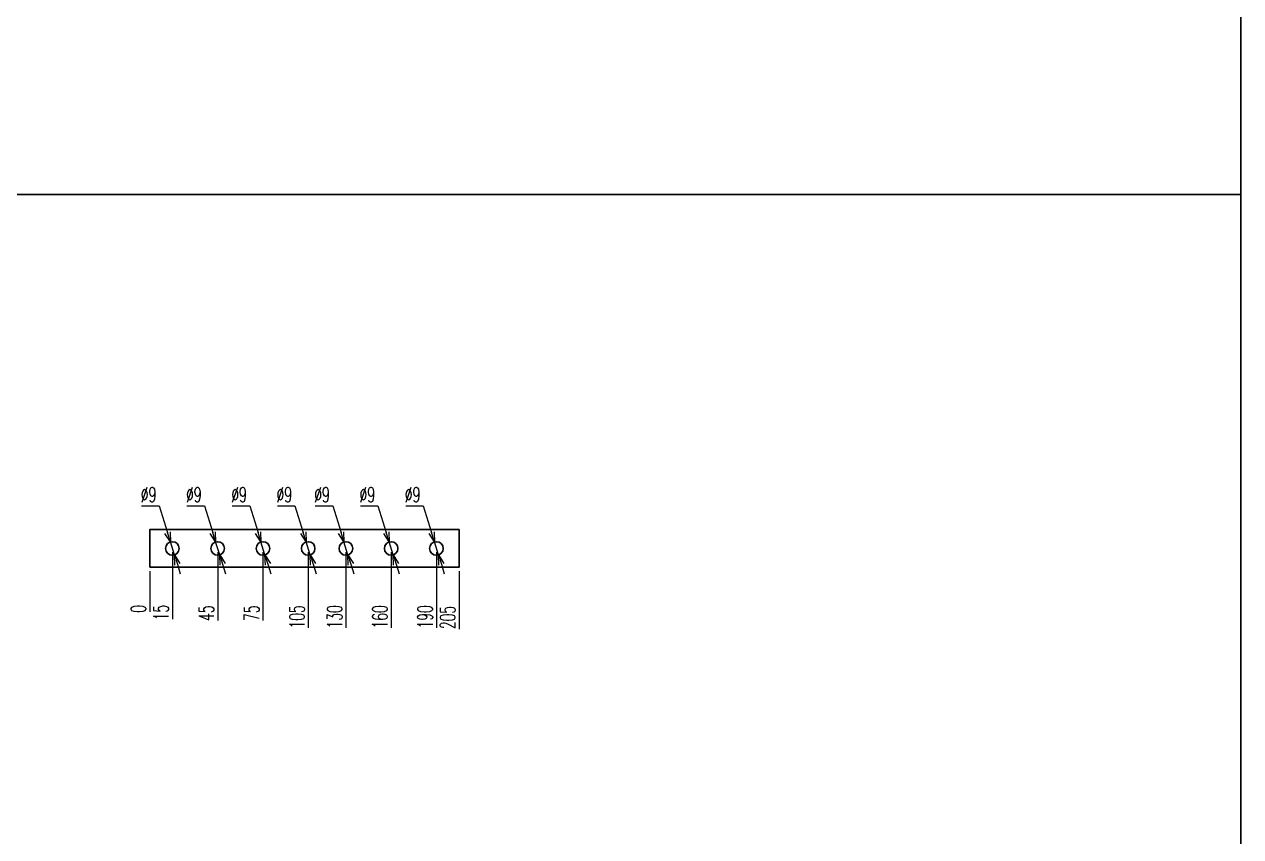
# Model space of a CAD drawing. Header units: millimetres. Extents: x 44190 to 77260, y -67199 to -50358.
# Drawn here: x 57992 to 58798, y -54104 to -53566 of the extents above; entities that cross this region are included whole.
import ezdxf

# ---------------------------------------------------------------- set-up
doc = ezdxf.new("R2010")
doc.units = ezdxf.units.MM
doc.header["$LTSCALE"] = 3
doc.styles.add('Ann_w01', font='romans.shx', dxfattribs={"width": 0.6, "bigfont": 'chineset.shx'})
doc.dimstyles.new('Dim 01_SC05', dxfattribs={"dimscale": 5, "dimtxt": 2, "dimasz": 1.3, "dimexe": 0.5, "dimexo": 0.5, "dimgap": 0.5, "dimtad": 1, "dimtoh": 1, "dimdec": 1, "dimzin": 12, "dimdsep": 46, "dimtxsty": 'Ann_w01', "dimblk": 'OPEN30', "dimcen": 1.5, "dimclrd": 6, "dimclre": 6, "dimclrt": 3, "dimadec": 1, "dimazin": 3, "dimtm": 1e-09, "dimtfac": 1, "dimtdec": 1, "dimtmove": 0, "dimatfit": 3, "dimldrblk": 'OPEN30', "dimfxl": 1, "dimtolj": 1, "dimlwd": 20, "dimlwe": 20, "dimarcsym": 0})

# ---------------------------------------------------------------- blocks, each defined once
blk = doc.blocks.new('*D725')
at = {"color": 6, "lineweight": 20, "transparency": 16777216}
blk.add_line((58075.08, -53928.38), (58075.08, -53955.45), dxfattribs=at)
at = {"layer": 'Defpoints', "color": 0, "transparency": 16777216}
for p in [(58075.08, -53913.38), (58075.08, -53925.88), (58075.08, -53948.95)]:
    blk.add_point(p, dxfattribs=at)
at = {"color": 3, "transparency": 16777216, "insert": (58067.58, -53953.45), "char_height": 10, "attachment_point": 5, "rotation": 90, "style": 'Ann_w01'}
blk.add_mtext('\\A1;0', dxfattribs=at)
blk = doc.blocks.new('_Open30')
at = {"color": 0, "linetype": 'ByBlock', "lineweight": -2}
for p, q in [((-1, 0.27), (0, 0)), ((0, 0), (-1, -0.27)), ((0, 0), (-1, 0))]:
    blk.add_line(p, q, dxfattribs=at)
blk = doc.blocks.new('*D726')
at = {"color": 6, "lineweight": 20, "transparency": 16777216}
blk.add_line((58090.08, -53915.88), (58090.08, -53960.31), dxfattribs=at)
at = {"layer": 'Defpoints', "color": 0, "transparency": 16777216}
for p in [(58075.08, -53913.38), (58090.08, -53913.38), (58090.08, -53948.95)]:
    blk.add_point(p, dxfattribs=at)
at = {"color": 3, "transparency": 16777216, "insert": (58082.58, -53955.88), "char_height": 10, "attachment_point": 5, "rotation": 90, "style": 'Ann_w01'}
blk.add_mtext('\\A1;15', dxfattribs=at)
blk = doc.blocks.new('*D727')
at = {"color": 6, "lineweight": 20, "transparency": 16777216}
blk.add_line((58120.08, -53915.88), (58120.08, -53961.17), dxfattribs=at)
at = {"layer": 'Defpoints', "color": 0, "transparency": 16777216}
for p in [(58075.08, -53913.38), (58120.08, -53913.38), (58120.08, -53948.95)]:
    blk.add_point(p, dxfattribs=at)
at = {"color": 3, "transparency": 16777216, "insert": (58112.58, -53956.31), "char_height": 10, "attachment_point": 5, "rotation": 90, "style": 'Ann_w01'}
blk.add_mtext('\\A1;45', dxfattribs=at)
blk = doc.blocks.new('*D728')
at = {"color": 6, "lineweight": 20, "transparency": 16777216}
blk.add_line((58150.08, -53915.88), (58150.08, -53961.17), dxfattribs=at)
at = {"layer": 'Defpoints', "color": 0, "transparency": 16777216}
for p in [(58075.08, -53913.38), (58150.08, -53913.38), (58150.08, -53948.95)]:
    blk.add_point(p, dxfattribs=at)
at = {"color": 3, "transparency": 16777216, "insert": (58142.58, -53956.31), "char_height": 10, "attachment_point": 5, "rotation": 90, "style": 'Ann_w01'}
blk.add_mtext('\\A1;75', dxfattribs=at)
blk = doc.blocks.new('*D729')
at = {"color": 6, "lineweight": 20, "transparency": 16777216}
blk.add_line((58180.08, -53915.88), (58180.08, -53966.02), dxfattribs=at)
at = {"layer": 'Defpoints', "color": 0, "transparency": 16777216}
for p in [(58075.08, -53913.38), (58180.08, -53913.38), (58180.08, -53948.95)]:
    blk.add_point(p, dxfattribs=at)
at = {"color": 3, "transparency": 16777216, "insert": (58172.58, -53958.74), "char_height": 10, "attachment_point": 5, "rotation": 90, "style": 'Ann_w01'}
blk.add_mtext('\\A1;105', dxfattribs=at)
blk = doc.blocks.new('*D730')
at = {"color": 6, "lineweight": 20, "transparency": 16777216}
blk.add_line((58205.08, -53915.88), (58205.08, -53966.02), dxfattribs=at)
at = {"layer": 'Defpoints', "color": 0, "transparency": 16777216}
for p in [(58075.08, -53913.38), (58205.08, -53913.38), (58205.08, -53948.95)]:
    blk.add_point(p, dxfattribs=at)
at = {"color": 3, "transparency": 16777216, "insert": (58197.58, -53958.74), "char_height": 10, "attachment_point": 5, "rotation": 90, "style": 'Ann_w01'}
blk.add_mtext('\\A1;130', dxfattribs=at)
blk = doc.blocks.new('*D731')
at = {"color": 6, "lineweight": 20, "transparency": 16777216}
blk.add_line((58235.08, -53915.88), (58235.08, -53966.02), dxfattribs=at)
at = {"layer": 'Defpoints', "color": 0, "transparency": 16777216}
for p in [(58075.08, -53913.38), (58235.08, -53913.38), (58235.08, -53948.95)]:
    blk.add_point(p, dxfattribs=at)
at = {"color": 3, "transparency": 16777216, "insert": (58227.58, -53958.74), "char_height": 10, "attachment_point": 5, "rotation": 90, "style": 'Ann_w01'}
blk.add_mtext('\\A1;160', dxfattribs=at)
blk = doc.blocks.new('*D732')
at = {"color": 6, "lineweight": 20, "transparency": 16777216}
blk.add_line((58265.08, -53915.88), (58265.08, -53966.02), dxfattribs=at)
at = {"layer": 'Defpoints', "color": 0, "transparency": 16777216}
for p in [(58075.08, -53913.38), (58265.08, -53913.38), (58265.08, -53948.95)]:
    blk.add_point(p, dxfattribs=at)
at = {"color": 3, "transparency": 16777216, "insert": (58257.58, -53958.74), "char_height": 10, "attachment_point": 5, "rotation": 90, "style": 'Ann_w01'}
blk.add_mtext('\\A1;190', dxfattribs=at)
blk = doc.blocks.new('*D733')
at = {"color": 6, "lineweight": 20, "transparency": 16777216}
blk.add_line((58280.08, -53928.38), (58280.08, -53966.88), dxfattribs=at)
at = {"layer": 'Defpoints', "color": 0, "transparency": 16777216}
for p in [(58075.08, -53913.38), (58280.08, -53925.88), (58280.08, -53948.95)]:
    blk.add_point(p, dxfattribs=at)
at = {"color": 3, "transparency": 16777216, "insert": (58272.58, -53959.17), "char_height": 10, "attachment_point": 5, "rotation": 90, "style": 'Ann_w01'}
blk.add_mtext('\\A1;205', dxfattribs=at)
blk = doc.blocks.new('*D734')
at = {"color": 6, "lineweight": 20, "transparency": 16777216}
for p, q in [((58244.69, -53885.21), (58256.33, -53885.21)), ((58256.33, -53885.21), (58261.82, -53902.88)), ((58266.42, -53917.68), (58263.75, -53909.09)), ((58268.35, -53923.89), (58270.28, -53930.1))]:
    blk.add_line(p, q, dxfattribs=at)
at = {"layer": 'Defpoints', "color": 0, "transparency": 16777216}
for p in [(58263.75, -53909.09), (58266.42, -53917.68)]:
    blk.add_point(p, dxfattribs=at)
at = {"color": 6, "lineweight": 20, "transparency": 16777216, "xscale": 6.5, "yscale": 6.5, "zscale": 6.5}
for p, rotation in [((58263.75, -53909.09), 287.2533886082479), ((58266.42, -53917.68), 107.253388608248)]:
    blk.add_blockref('_Open30', p, dxfattribs=dict(at, rotation=rotation))
at = {"color": 3, "transparency": 16777216, "insert": (58249.26, -53877.71), "char_height": 10, "attachment_point": 5, "style": 'Ann_w01'}
blk.add_mtext('\\A1;∅9', dxfattribs=at)
blk = doc.blocks.new('*D735')
at = {"color": 6, "lineweight": 20, "transparency": 16777216}
for p, q in [((58214.69, -53885.21), (58226.33, -53885.21)), ((58226.33, -53885.21), (58231.82, -53902.88)), ((58236.42, -53917.68), (58233.75, -53909.09)), ((58238.35, -53923.89), (58240.28, -53930.1))]:
    blk.add_line(p, q, dxfattribs=at)
at = {"layer": 'Defpoints', "color": 0, "transparency": 16777216}
for p in [(58233.75, -53909.09), (58236.42, -53917.68)]:
    blk.add_point(p, dxfattribs=at)
at = {"color": 6, "lineweight": 20, "transparency": 16777216, "xscale": 6.5, "yscale": 6.5, "zscale": 6.5}
for p, rotation in [((58233.75, -53909.09), 287.253388608126), ((58236.42, -53917.68), 107.253388608126)]:
    blk.add_blockref('_Open30', p, dxfattribs=dict(at, rotation=rotation))
at = {"color": 3, "transparency": 16777216, "insert": (58219.26, -53877.71), "char_height": 10, "attachment_point": 5, "style": 'Ann_w01'}
blk.add_mtext('\\A1;∅9', dxfattribs=at)
blk = doc.blocks.new('*D736')
at = {"color": 6, "lineweight": 20, "transparency": 16777216}
for p, q in [((58184.69, -53885.21), (58196.33, -53885.21)), ((58196.33, -53885.21), (58201.82, -53902.88)), ((58206.42, -53917.68), (58203.75, -53909.09)), ((58208.35, -53923.89), (58210.28, -53930.1))]:
    blk.add_line(p, q, dxfattribs=at)
at = {"layer": 'Defpoints', "color": 0, "transparency": 16777216}
for p in [(58203.75, -53909.09), (58206.42, -53917.68)]:
    blk.add_point(p, dxfattribs=at)
at = {"color": 6, "lineweight": 20, "transparency": 16777216, "xscale": 6.5, "yscale": 6.5, "zscale": 6.5}
for p, rotation in [((58203.75, -53909.09), 287.2533886084249), ((58206.42, -53917.68), 107.2533886084249)]:
    blk.add_blockref('_Open30', p, dxfattribs=dict(at, rotation=rotation))
at = {"color": 3, "transparency": 16777216, "insert": (58189.26, -53877.71), "char_height": 10, "attachment_point": 5, "style": 'Ann_w01'}
blk.add_mtext('\\A1;∅9', dxfattribs=at)
blk = doc.blocks.new('*D737')
at = {"color": 6, "lineweight": 20, "transparency": 16777216}
for p, q in [((58159.69, -53885.21), (58171.33, -53885.21)), ((58171.33, -53885.21), (58176.82, -53902.88)), ((58181.42, -53917.68), (58178.75, -53909.09)), ((58183.35, -53923.89), (58185.28, -53930.1))]:
    blk.add_line(p, q, dxfattribs=at)
at = {"layer": 'Defpoints', "color": 0, "transparency": 16777216}
for p in [(58178.75, -53909.09), (58181.42, -53917.68)]:
    blk.add_point(p, dxfattribs=at)
at = {"color": 6, "lineweight": 20, "transparency": 16777216, "xscale": 6.5, "yscale": 6.5, "zscale": 6.5}
for p, rotation in [((58178.75, -53909.09), 287.2533886083442), ((58181.42, -53917.68), 107.2533886083441)]:
    blk.add_blockref('_Open30', p, dxfattribs=dict(at, rotation=rotation))
at = {"color": 3, "transparency": 16777216, "insert": (58164.26, -53877.71), "char_height": 10, "attachment_point": 5, "style": 'Ann_w01'}
blk.add_mtext('\\A1;∅9', dxfattribs=at)
blk = doc.blocks.new('*D738')
at = {"color": 6, "lineweight": 20, "transparency": 16777216}
for p, q in [((58129.69, -53885.21), (58141.33, -53885.21)), ((58141.33, -53885.21), (58146.82, -53902.88)), ((58151.42, -53917.68), (58148.75, -53909.09)), ((58153.35, -53923.89), (58155.28, -53930.1))]:
    blk.add_line(p, q, dxfattribs=at)
at = {"layer": 'Defpoints', "color": 0, "transparency": 16777216}
for p in [(58148.75, -53909.09), (58151.42, -53917.68)]:
    blk.add_point(p, dxfattribs=at)
at = {"color": 6, "lineweight": 20, "transparency": 16777216, "xscale": 6.5, "yscale": 6.5, "zscale": 6.5}
for p, rotation in [((58148.75, -53909.09), 287.2533886083914), ((58151.42, -53917.68), 107.2533886083914)]:
    blk.add_blockref('_Open30', p, dxfattribs=dict(at, rotation=rotation))
at = {"color": 3, "transparency": 16777216, "insert": (58134.26, -53877.71), "char_height": 10, "attachment_point": 5, "style": 'Ann_w01'}
blk.add_mtext('\\A1;∅9', dxfattribs=at)
blk = doc.blocks.new('*D739')
at = {"color": 6, "lineweight": 20, "transparency": 16777216}
for p, q in [((58099.69, -53885.21), (58111.33, -53885.21)), ((58111.33, -53885.21), (58116.82, -53902.88)), ((58121.42, -53917.68), (58118.75, -53909.09)), ((58123.35, -53923.89), (58125.28, -53930.1))]:
    blk.add_line(p, q, dxfattribs=at)
at = {"layer": 'Defpoints', "color": 0, "transparency": 16777216}
for p in [(58118.75, -53909.09), (58121.42, -53917.68)]:
    blk.add_point(p, dxfattribs=at)
at = {"color": 6, "lineweight": 20, "transparency": 16777216, "xscale": 6.5, "yscale": 6.5, "zscale": 6.5}
for p, rotation in [((58118.75, -53909.09), 287.2533886082587), ((58121.42, -53917.68), 107.2533886082587)]:
    blk.add_blockref('_Open30', p, dxfattribs=dict(at, rotation=rotation))
at = {"color": 3, "transparency": 16777216, "insert": (58104.26, -53877.71), "char_height": 10, "attachment_point": 5, "style": 'Ann_w01'}
blk.add_mtext('\\A1;∅9', dxfattribs=at)
blk = doc.blocks.new('*D740')
at = {"color": 6, "lineweight": 20, "transparency": 16777216}
for p, q in [((58069.69, -53885.21), (58081.33, -53885.21)), ((58081.33, -53885.21), (58086.82, -53902.88)), ((58091.42, -53917.68), (58088.75, -53909.09)), ((58093.35, -53923.89), (58095.28, -53930.1))]:
    blk.add_line(p, q, dxfattribs=at)
at = {"layer": 'Defpoints', "color": 0, "transparency": 16777216}
for p in [(58088.75, -53909.09), (58091.42, -53917.68)]:
    blk.add_point(p, dxfattribs=at)
at = {"color": 6, "lineweight": 20, "transparency": 16777216, "xscale": 6.5, "yscale": 6.5, "zscale": 6.5}
for p, rotation in [((58088.75, -53909.09), 287.2533886082862), ((58091.42, -53917.68), 107.2533886082862)]:
    blk.add_blockref('_Open30', p, dxfattribs=dict(at, rotation=rotation))
at = {"color": 3, "transparency": 16777216, "insert": (58074.26, -53877.71), "char_height": 10, "attachment_point": 5, "style": 'Ann_w01'}
blk.add_mtext('\\A1;∅9', dxfattribs=at)

msp = doc.modelspace()

# ---------------------------------------------------------------- linework, layer by layer
for p, q in [((58798.1, -53279.56), (58798.1, -54149.32)), ((57471.29, -53678.67), (58798.1, -53678.67))]:
    msp.add_line(p, q)
msp.add_lwpolyline([(58075.08, -53925.88), (58280.08, -53925.88), (58280.08, -53900.88), (58075.08, -53900.88)], close=True)
for centre in [(58090.08, -53913.38), (58120.08, -53913.38), (58150.08, -53913.38), (58180.08, -53913.38), (58205.08, -53913.38), (58235.08, -53913.38), (58265.08, -53913.38)]:
    msp.add_circle(centre, 4.5)

# ---------------------------------------------------------------- dimensions: what is measured, and where the dimension line sits
for p1, p2, picture, middle in [((58091.42, -53917.68), (58088.75, -53909.09), '*D740', (58074.26, -53885.21)), ((58121.42, -53917.68), (58118.75, -53909.09), '*D739', (58104.26, -53885.21)), ((58151.42, -53917.68), (58148.75, -53909.09), '*D738', (58134.26, -53885.21)), ((58181.42, -53917.68), (58178.75, -53909.09), '*D737', (58164.26, -53885.21)), ((58206.42, -53917.68), (58203.75, -53909.09), '*D736', (58189.26, -53885.21)), ((58236.42, -53917.68), (58233.75, -53909.09), '*D735', (58219.26, -53885.21)), ((58266.42, -53917.68), (58263.75, -53909.09), '*D734', (58249.26, -53885.21))]:
    dim = msp.add_diameter_dim_2p(p1=p1, p2=p2, dimstyle='Dim 01_SC05')
    dim.commit()
    dim.dimension.update_dxf_attribs({"geometry": picture, "text_midpoint": middle, "dimtype": 163})
for feature_location, offset, origin, picture, middle in [((58075.08459749, -53925.88305272), (0, -23.06773902), (58075.08459749, -53913.38305272), '*D725', (58067.58459749, -53953.45079174)), ((58090.08, -53913.38), (0, -35.57), (58075.08, -53913.38), '*D726', (58082.58, -53955.88)), ((58120.08, -53913.38), (0, -35.57), (58075.08, -53913.38), '*D727', (58112.58, -53956.31)), ((58150.08, -53913.38), (0, -35.57), (58075.08, -53913.38), '*D728', (58142.58, -53956.31)), ((58180.08, -53913.38), (0, -35.57), (58075.08, -53913.38), '*D729', (58172.58, -53958.74)), ((58205.08, -53913.38), (0, -35.57), (58075.08, -53913.38), '*D730', (58197.58, -53958.74)), ((58235.08, -53913.38), (0, -35.57), (58075.08, -53913.38), '*D731', (58227.58, -53958.74)), ((58265.08, -53913.38), (0, -35.57), (58075.08, -53913.38), '*D732', (58257.58, -53958.74)), ((58280.08, -53925.88), (0, -23.07), (58075.08, -53913.38), '*D733', (58272.58, -53959.17))]:
    dim = msp.add_ordinate_dim(feature_location=feature_location, offset=offset, dtype=1, origin=origin, dimstyle='Dim 01_SC05')
    dim.commit()
    dim.dimension.update_dxf_attribs({"geometry": picture, "text_midpoint": middle})

doc.saveas('drawing.dxf')
